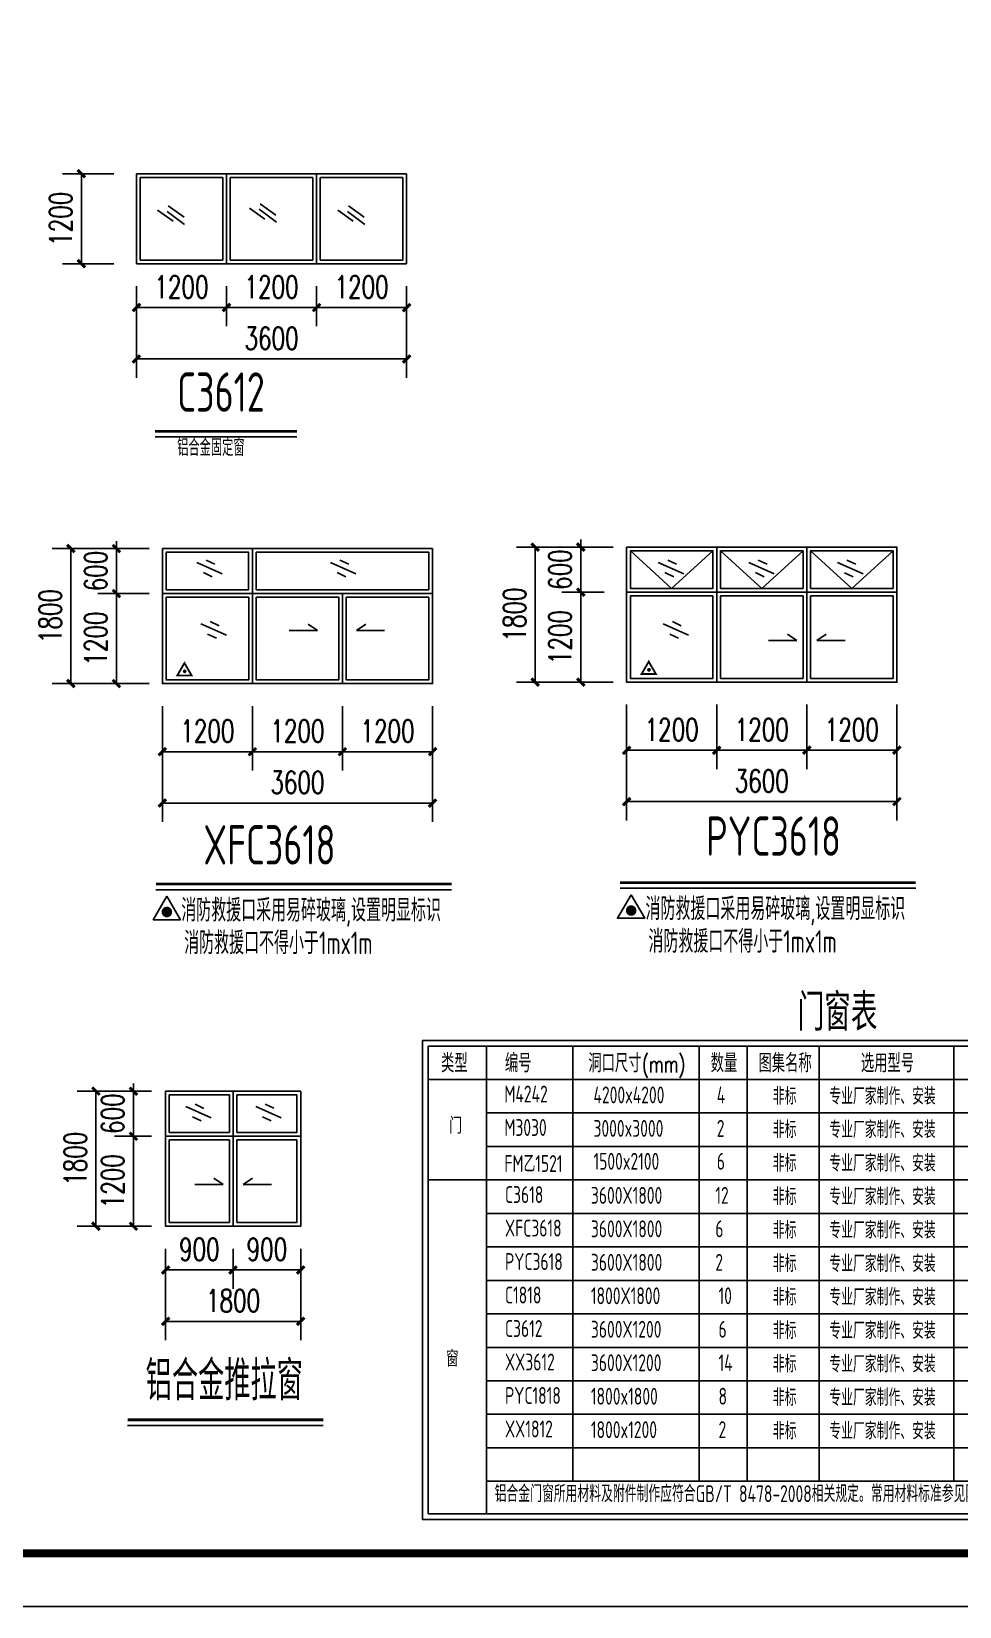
# Model space of a CAD drawing. Extents: x 180850 to 1400258, y 48356 to 327067.
# Drawn here: x 743528 to 768253, y 232984 to 274972 of the extents above; entities that cross this region are included whole.
import ezdxf
from ezdxf.enums import TextEntityAlignment as Align

# ---------------------------------------------------------------- set-up
doc = ezdxf.new("R2010")
doc.units = 0
doc.header["$LTSCALE"] = 1000
for name, color, linetype in [('8', 3, 'Continuous'), ('AXIS', 3, 'Continuous'), ('Gzd', 1, 'Continuous'), ('PUB_TAB', 7, 'Continuous'), ('PUB_TEXT', 7, 'Continuous'), ('PUB_TITLE', 4, 'Continuous'), ('REIN', 1, 'Continuous'), ('TEXT', 7, 'Continuous'), ('THICK', 6, 'Continuous'), ('THIN', 7, 'Continuous')]:
    doc.layers.add(name, color=color, linetype=linetype)
doc.styles.add('_TCH_DIM_T3', font='SIMPLEX', dxfattribs={"width": 0.705882, "bigfont": 'GBCBIG'})
doc.styles.add('_TCH_WDTABLE', font='SIMPLEX', dxfattribs={"bigfont": 'GBCBIG'})
doc.styles.add('TSSD_Dimension', font='Tssdeng.shx', dxfattribs={"width": 0.8, "bigfont": 'hztxt.shx'})
doc.styles.add('TSSD_Norm', font='tssdeng.shx', dxfattribs={"bigfont": 'hztxt.shx'})
doc.styles.add('标准字体', font='tssdeng.shx', dxfattribs={"width": 0.7, "bigfont": 'tssdchn.shx'})
doc.dimstyles.new('TCH-200-2', dxfattribs={"dimtxt": 595, "dimasz": 200, "dimexe": 500, "dimexo": 600, "dimgap": 252.5, "dimtad": 1, "dimdec": 0, "dimlfac": 0.5, "dimzin": 0, "dimdsep": 46, "dimtxsty": '_TCH_DIM_T3', "dimblk": 'ARCHTICK', "dimcen": 0.09, "dimclrd": 124, "dimclre": 124, "dimclrt": 7, "dimazin": 2, "dimtfac": 1, "dimtdec": 0, "dimtix": 1, "dimtmove": 2, "dimatfit": 3, "dimfxl": 1, "dimtolj": 1, "dimtzin": 0, "dimarcsym": 0})

# ---------------------------------------------------------------- blocks, each defined once
blk = doc.blocks.new('_ArchTick')
at = {"color": 0, "linetype": 'ByBlock', "const_width": 0.4}
blk.add_lwpolyline([(-0.5, -0.5), (0.5, 0.5)], dxfattribs=at)
blk = doc.blocks.new('*D1560')
at = {"layer": 'AXIS', "color": 124, "linetype": 'ByBlock', "lineweight": -2, "transparency": 16777216}
for p, q in [((746324, 268180), (746324, 267113)), ((748724, 268180), (748724, 267113)), ((746324, 267613), (748724, 267613))]:
    blk.add_line(p, q, dxfattribs=at)
at = {"layer": 'Defpoints', "color": 0, "linetype": 'ByBlock', "transparency": 16777216}
for p in [(746324, 268780), (748724, 268780), (748724, 267613)]:
    blk.add_point(p, dxfattribs=at)
at = {"layer": 'AXIS', "color": 124, "linetype": 'ByBlock', "lineweight": -2, "transparency": 16777216, "xscale": 200, "yscale": 200, "zscale": 200, "rotation": 180}
blk.add_blockref('_ArchTick', (746324, 267613), dxfattribs=at)
at = {"layer": 'AXIS', "color": 124, "linetype": 'ByBlock', "lineweight": -2, "transparency": 16777216, "xscale": 200, "yscale": 200, "zscale": 200}
blk.add_blockref('_ArchTick', (748724, 267613), dxfattribs=at)
at = {"layer": 'AXIS', "color": 7, "linetype": 'ByBlock', "transparency": 16777216, "insert": (747524, 268163), "char_height": 595, "attachment_point": 5, "style": '_TCH_DIM_T3'}
blk.add_mtext('\\A1;1200', dxfattribs=at)
blk = doc.blocks.new('*D1561')
at = {"layer": 'AXIS', "color": 124, "linetype": 'ByBlock', "lineweight": -2, "transparency": 16777216}
for p, q in [((748724, 268180), (748724, 267113)), ((751124, 268180), (751124, 267113)), ((748724, 267613), (751124, 267613))]:
    blk.add_line(p, q, dxfattribs=at)
at = {"layer": 'Defpoints', "color": 0, "linetype": 'ByBlock', "transparency": 16777216}
for p in [(748724, 268780), (751124, 268780), (751124, 267613)]:
    blk.add_point(p, dxfattribs=at)
at = {"layer": 'AXIS', "color": 124, "linetype": 'ByBlock', "lineweight": -2, "transparency": 16777216, "xscale": 200, "yscale": 200, "zscale": 200, "rotation": 180}
blk.add_blockref('_ArchTick', (748724, 267613), dxfattribs=at)
at = {"layer": 'AXIS', "color": 124, "linetype": 'ByBlock', "lineweight": -2, "transparency": 16777216, "xscale": 200, "yscale": 200, "zscale": 200}
blk.add_blockref('_ArchTick', (751124, 267613), dxfattribs=at)
at = {"layer": 'AXIS', "color": 7, "linetype": 'ByBlock', "transparency": 16777216, "insert": (749924, 268163), "char_height": 595, "attachment_point": 5, "style": '_TCH_DIM_T3'}
blk.add_mtext('\\A1;1200', dxfattribs=at)
blk = doc.blocks.new('*D1562')
at = {"layer": 'AXIS', "color": 124, "linetype": 'ByBlock', "lineweight": -2, "transparency": 16777216}
for p, q in [((746324, 268180), (746324, 265743)), ((753524, 268180), (753524, 265743)), ((746324, 266243), (753524, 266243))]:
    blk.add_line(p, q, dxfattribs=at)
at = {"layer": 'Defpoints', "color": 0, "linetype": 'ByBlock', "transparency": 16777216}
for p in [(746324, 268780), (753524, 268780), (753524, 266243)]:
    blk.add_point(p, dxfattribs=at)
at = {"layer": 'AXIS', "color": 124, "linetype": 'ByBlock', "lineweight": -2, "transparency": 16777216, "xscale": 200, "yscale": 200, "zscale": 200, "rotation": 180}
blk.add_blockref('_ArchTick', (746324, 266243), dxfattribs=at)
at = {"layer": 'AXIS', "color": 124, "linetype": 'ByBlock', "lineweight": -2, "transparency": 16777216, "xscale": 200, "yscale": 200, "zscale": 200}
blk.add_blockref('_ArchTick', (753524, 266243), dxfattribs=at)
at = {"layer": 'AXIS', "color": 7, "linetype": 'ByBlock', "transparency": 16777216, "insert": (749924, 266793), "char_height": 595, "attachment_point": 5, "style": '_TCH_DIM_T3'}
blk.add_mtext('\\A1;3600', dxfattribs=at)
blk = doc.blocks.new('*D1563')
at = {"layer": 'AXIS', "color": 124, "linetype": 'ByBlock', "lineweight": -2, "transparency": 16777216}
for p, q in [((745724, 271180), (744356, 271180)), ((744856, 271180), (744856, 268780)), ((745724, 268780), (744356, 268780))]:
    blk.add_line(p, q, dxfattribs=at)
at = {"layer": 'Defpoints', "color": 0, "linetype": 'ByBlock', "transparency": 16777216}
for p in [(746324, 271180), (744856, 268780), (746324, 268780)]:
    blk.add_point(p, dxfattribs=at)
at = {"layer": 'AXIS', "color": 124, "linetype": 'ByBlock', "lineweight": -2, "transparency": 16777216, "xscale": 200, "yscale": 200, "zscale": 200}
for p, rotation in [((744856, 271180), 90), ((744856, 268780), 270)]:
    blk.add_blockref('_ArchTick', p, dxfattribs=dict(at, rotation=rotation))
at = {"layer": 'AXIS', "color": 7, "linetype": 'ByBlock', "transparency": 16777216, "insert": (744306, 269980), "char_height": 595, "attachment_point": 5, "rotation": 90, "style": '_TCH_DIM_T3'}
blk.add_mtext('\\A1;1200', dxfattribs=at)
blk = doc.blocks.new('*D1564')
at = {"layer": 'AXIS', "color": 124, "linetype": 'ByBlock', "lineweight": -2, "transparency": 16777216}
for p, q in [((751124, 268180), (751124, 267113)), ((753524, 268180), (753524, 267113)), ((751124, 267613), (753524, 267613))]:
    blk.add_line(p, q, dxfattribs=at)
at = {"layer": 'Defpoints', "color": 0, "linetype": 'ByBlock', "transparency": 16777216}
for p in [(751124, 268780), (753524, 268780), (753524, 267613)]:
    blk.add_point(p, dxfattribs=at)
at = {"layer": 'AXIS', "color": 124, "linetype": 'ByBlock', "lineweight": -2, "transparency": 16777216, "xscale": 200, "yscale": 200, "zscale": 200, "rotation": 180}
blk.add_blockref('_ArchTick', (751124, 267613), dxfattribs=at)
at = {"layer": 'AXIS', "color": 124, "linetype": 'ByBlock', "lineweight": -2, "transparency": 16777216, "xscale": 200, "yscale": 200, "zscale": 200}
blk.add_blockref('_ArchTick', (753524, 267613), dxfattribs=at)
at = {"layer": 'AXIS', "color": 7, "linetype": 'ByBlock', "transparency": 16777216, "insert": (752324, 268163), "char_height": 595, "attachment_point": 5, "style": '_TCH_DIM_T3'}
blk.add_mtext('\\A1;1200', dxfattribs=at)
blk = doc.blocks.new('*D1570')
at = {"layer": 'AXIS', "color": 124, "linetype": 'ByBlock', "lineweight": -2, "transparency": 16777216}
for p, q in [((747100, 242522), (747100, 241455)), ((748900, 242522), (748900, 241455)), ((747100, 241955), (748900, 241955))]:
    blk.add_line(p, q, dxfattribs=at)
at = {"layer": 'Defpoints', "color": 0, "linetype": 'ByBlock', "transparency": 16777216}
for p in [(747100, 243122), (748900, 243122), (748900, 241955)]:
    blk.add_point(p, dxfattribs=at)
at = {"layer": 'AXIS', "color": 124, "linetype": 'ByBlock', "lineweight": -2, "transparency": 16777216, "xscale": 200, "yscale": 200, "zscale": 200, "rotation": 180}
blk.add_blockref('_ArchTick', (747100, 241955), dxfattribs=at)
at = {"layer": 'AXIS', "color": 124, "linetype": 'ByBlock', "lineweight": -2, "transparency": 16777216, "xscale": 200, "yscale": 200, "zscale": 200}
blk.add_blockref('_ArchTick', (748900, 241955), dxfattribs=at)
at = {"layer": 'AXIS', "color": 7, "linetype": 'ByBlock', "transparency": 16777216, "insert": (748000, 242505), "char_height": 595, "attachment_point": 5, "style": '_TCH_DIM_T3'}
blk.add_mtext('\\A1;900', dxfattribs=at)
blk = doc.blocks.new('*D1571')
at = {"layer": 'AXIS', "color": 124, "linetype": 'ByBlock', "lineweight": -2, "transparency": 16777216}
for p, q in [((747100, 242522), (747100, 240085)), ((750700, 242522), (750700, 240085)), ((747100, 240585), (750700, 240585))]:
    blk.add_line(p, q, dxfattribs=at)
at = {"layer": 'Defpoints', "color": 0, "linetype": 'ByBlock', "transparency": 16777216}
for p in [(747100, 243122), (750700, 243122), (750700, 240585)]:
    blk.add_point(p, dxfattribs=at)
at = {"layer": 'AXIS', "color": 124, "linetype": 'ByBlock', "lineweight": -2, "transparency": 16777216, "xscale": 200, "yscale": 200, "zscale": 200, "rotation": 180}
blk.add_blockref('_ArchTick', (747100, 240585), dxfattribs=at)
at = {"layer": 'AXIS', "color": 124, "linetype": 'ByBlock', "lineweight": -2, "transparency": 16777216, "xscale": 200, "yscale": 200, "zscale": 200}
blk.add_blockref('_ArchTick', (750700, 240585), dxfattribs=at)
at = {"layer": 'AXIS', "color": 7, "linetype": 'ByBlock', "transparency": 16777216, "insert": (748900, 241135), "char_height": 595, "attachment_point": 5, "style": '_TCH_DIM_T3'}
blk.add_mtext('\\A1;1800', dxfattribs=at)
blk = doc.blocks.new('*D1572')
at = {"layer": 'AXIS', "color": 124, "linetype": 'ByBlock', "lineweight": -2, "transparency": 16777216}
for p, q in [((746727, 245523), (745742, 245523)), ((746242, 245523), (746242, 243122)), ((746727, 243122), (745742, 243122))]:
    blk.add_line(p, q, dxfattribs=at)
at = {"layer": 'Defpoints', "color": 0, "linetype": 'ByBlock', "transparency": 16777216}
for p in [(747327, 245523), (746242, 243122), (747327, 243122)]:
    blk.add_point(p, dxfattribs=at)
at = {"layer": 'AXIS', "color": 124, "linetype": 'ByBlock', "lineweight": -2, "transparency": 16777216, "xscale": 200, "yscale": 200, "zscale": 200}
for p, rotation in [((746242, 245523), 90), ((746242, 243122), 270)]:
    blk.add_blockref('_ArchTick', p, dxfattribs=dict(at, rotation=rotation))
at = {"layer": 'AXIS', "color": 7, "linetype": 'ByBlock', "transparency": 16777216, "insert": (745692, 244322), "char_height": 595, "attachment_point": 5, "rotation": 90, "style": '_TCH_DIM_T3'}
blk.add_mtext('\\A1;1200', dxfattribs=at)
blk = doc.blocks.new('*D1573')
at = {"layer": 'AXIS', "color": 124, "linetype": 'ByBlock', "lineweight": -2, "transparency": 16777216}
for p, q in [((748900, 242522), (748900, 241455)), ((750700, 242522), (750700, 241455)), ((748900, 241955), (750700, 241955))]:
    blk.add_line(p, q, dxfattribs=at)
at = {"layer": 'Defpoints', "color": 0, "linetype": 'ByBlock', "transparency": 16777216}
for p in [(748900, 243122), (750700, 243122), (750700, 241955)]:
    blk.add_point(p, dxfattribs=at)
at = {"layer": 'AXIS', "color": 124, "linetype": 'ByBlock', "lineweight": -2, "transparency": 16777216, "xscale": 200, "yscale": 200, "zscale": 200, "rotation": 180}
blk.add_blockref('_ArchTick', (748900, 241955), dxfattribs=at)
at = {"layer": 'AXIS', "color": 124, "linetype": 'ByBlock', "lineweight": -2, "transparency": 16777216, "xscale": 200, "yscale": 200, "zscale": 200}
blk.add_blockref('_ArchTick', (750700, 241955), dxfattribs=at)
at = {"layer": 'AXIS', "color": 7, "linetype": 'ByBlock', "transparency": 16777216, "insert": (749800, 242505), "char_height": 595, "attachment_point": 5, "style": '_TCH_DIM_T3'}
blk.add_mtext('\\A1;900', dxfattribs=at)
blk = doc.blocks.new('*D1574')
at = {"layer": 'AXIS', "color": 124, "linetype": 'ByBlock', "lineweight": -2, "transparency": 16777216}
for p, q in [((746242, 246723), (746242, 246923)), ((746727, 246723), (745742, 246723)), ((746242, 245523), (746242, 246723)), ((746727, 245523), (745742, 245523)), ((746242, 245523), (746242, 245323))]:
    blk.add_line(p, q, dxfattribs=at)
at = {"layer": 'Defpoints', "color": 0, "linetype": 'ByBlock', "transparency": 16777216}
for p in [(746242, 246723), (747327, 246723), (747327, 245523)]:
    blk.add_point(p, dxfattribs=at)
at = {"layer": 'AXIS', "color": 124, "linetype": 'ByBlock', "lineweight": -2, "transparency": 16777216, "xscale": 200, "yscale": 200, "zscale": 200}
for p, rotation in [((746242, 246723), 270), ((746242, 245523), 90)]:
    blk.add_blockref('_ArchTick', p, dxfattribs=dict(at, rotation=rotation))
at = {"layer": 'AXIS', "color": 7, "linetype": 'ByBlock', "transparency": 16777216, "insert": (745692, 246123), "char_height": 595, "attachment_point": 5, "rotation": 90, "style": '_TCH_DIM_T3'}
blk.add_mtext('\\A1;600', dxfattribs=at)
blk = doc.blocks.new('*D1575')
at = {"layer": 'AXIS', "color": 124, "linetype": 'ByBlock', "lineweight": -2, "transparency": 16777216}
for p, q in [((746727, 246723), (744745, 246723)), ((745245, 246723), (745245, 243122)), ((746727, 243122), (744745, 243122))]:
    blk.add_line(p, q, dxfattribs=at)
at = {"layer": 'Defpoints', "color": 0, "linetype": 'ByBlock', "transparency": 16777216}
for p in [(747327, 246723), (745245, 243122), (747327, 243122)]:
    blk.add_point(p, dxfattribs=at)
at = {"layer": 'AXIS', "color": 124, "linetype": 'ByBlock', "lineweight": -2, "transparency": 16777216, "xscale": 200, "yscale": 200, "zscale": 200}
for p, rotation in [((745245, 246723), 90), ((745245, 243122), 270)]:
    blk.add_blockref('_ArchTick', p, dxfattribs=dict(at, rotation=rotation))
at = {"layer": 'AXIS', "color": 7, "linetype": 'ByBlock', "transparency": 16777216, "insert": (744695, 244922), "char_height": 595, "attachment_point": 5, "rotation": 90, "style": '_TCH_DIM_T3'}
blk.add_mtext('\\A1;1800', dxfattribs=at)
blk = doc.blocks.new('*D1546')
at = {"layer": 'AXIS', "color": 124, "linetype": 'ByBlock', "lineweight": -2, "transparency": 16777216}
for p, q in [((746659, 259988), (745291, 259988)), ((745791, 259988), (745791, 257588)), ((746659, 257588), (745291, 257588))]:
    blk.add_line(p, q, dxfattribs=at)
at = {"layer": 'Defpoints', "color": 0, "linetype": 'ByBlock', "transparency": 16777216}
for p in [(747259, 259988), (745791, 257588), (747259, 257588)]:
    blk.add_point(p, dxfattribs=at)
at = {"layer": 'AXIS', "color": 124, "linetype": 'ByBlock', "lineweight": -2, "transparency": 16777216, "xscale": 200, "yscale": 200, "zscale": 200}
for p, rotation in [((745791, 259988), 90), ((745791, 257588), 270)]:
    blk.add_blockref('_ArchTick', p, dxfattribs=dict(at, rotation=rotation))
at = {"layer": 'AXIS', "color": 7, "linetype": 'ByBlock', "transparency": 16777216, "insert": (745241, 258788), "char_height": 595, "attachment_point": 5, "rotation": 90, "style": '_TCH_DIM_T3'}
blk.add_mtext('\\A1;1200', dxfattribs=at)
blk = doc.blocks.new('*D1547')
at = {"layer": 'AXIS', "color": 124, "linetype": 'ByBlock', "lineweight": -2, "transparency": 16777216}
for p, q in [((746659, 261188), (745291, 261188)), ((745791, 261188), (745791, 261388)), ((745791, 259988), (745791, 261188)), ((746659, 259988), (745291, 259988)), ((745791, 259988), (745791, 259788))]:
    blk.add_line(p, q, dxfattribs=at)
at = {"layer": 'Defpoints', "color": 0, "linetype": 'ByBlock', "transparency": 16777216}
for p in [(745791, 261188), (747259, 261188), (747259, 259988)]:
    blk.add_point(p, dxfattribs=at)
at = {"layer": 'AXIS', "color": 124, "linetype": 'ByBlock', "lineweight": -2, "transparency": 16777216, "xscale": 200, "yscale": 200, "zscale": 200}
for p, rotation in [((745791, 261188), 270), ((745791, 259988), 90)]:
    blk.add_blockref('_ArchTick', p, dxfattribs=dict(at, rotation=rotation))
at = {"layer": 'AXIS', "color": 7, "linetype": 'ByBlock', "transparency": 16777216, "insert": (745241, 260588), "char_height": 595, "attachment_point": 5, "rotation": 90, "style": '_TCH_DIM_T3'}
blk.add_mtext('\\A1;600', dxfattribs=at)
blk = doc.blocks.new('*D1548')
at = {"layer": 'AXIS', "color": 124, "linetype": 'ByBlock', "lineweight": -2, "transparency": 16777216}
for p, q in [((746506, 261188), (744077, 261188)), ((744577, 261188), (744577, 257588)), ((746506, 257588), (744077, 257588))]:
    blk.add_line(p, q, dxfattribs=at)
at = {"layer": 'Defpoints', "color": 0, "linetype": 'ByBlock', "transparency": 16777216}
for p in [(747106, 261188), (744577, 257588), (747106, 257588)]:
    blk.add_point(p, dxfattribs=at)
at = {"layer": 'AXIS', "color": 124, "linetype": 'ByBlock', "lineweight": -2, "transparency": 16777216, "xscale": 200, "yscale": 200, "zscale": 200}
for p, rotation in [((744577, 261188), 90), ((744577, 257588), 270)]:
    blk.add_blockref('_ArchTick', p, dxfattribs=dict(at, rotation=rotation))
at = {"layer": 'AXIS', "color": 7, "linetype": 'ByBlock', "transparency": 16777216, "insert": (744027, 259388), "char_height": 595, "attachment_point": 5, "rotation": 90, "style": '_TCH_DIM_T3'}
blk.add_mtext('\\A1;1800', dxfattribs=at)
blk = doc.blocks.new('*D1549')
at = {"layer": 'AXIS', "color": 124, "linetype": 'ByBlock', "lineweight": -2, "transparency": 16777216}
for p, q in [((747014, 256988), (747014, 255272)), ((749414, 256988), (749414, 255272)), ((747014, 255772), (749414, 255772))]:
    blk.add_line(p, q, dxfattribs=at)
at = {"layer": 'Defpoints', "color": 0, "linetype": 'ByBlock', "transparency": 16777216}
for p in [(747014, 257588), (749414, 257588), (749414, 255772)]:
    blk.add_point(p, dxfattribs=at)
at = {"layer": 'AXIS', "color": 124, "linetype": 'ByBlock', "lineweight": -2, "transparency": 16777216, "xscale": 200, "yscale": 200, "zscale": 200, "rotation": 180}
blk.add_blockref('_ArchTick', (747014, 255772), dxfattribs=at)
at = {"layer": 'AXIS', "color": 124, "linetype": 'ByBlock', "lineweight": -2, "transparency": 16777216, "xscale": 200, "yscale": 200, "zscale": 200}
blk.add_blockref('_ArchTick', (749414, 255772), dxfattribs=at)
at = {"layer": 'AXIS', "color": 7, "linetype": 'ByBlock', "transparency": 16777216, "insert": (748214, 256322), "char_height": 595, "attachment_point": 5, "style": '_TCH_DIM_T3'}
blk.add_mtext('\\A1;1200', dxfattribs=at)
blk = doc.blocks.new('*D1550')
at = {"layer": 'AXIS', "color": 124, "linetype": 'ByBlock', "lineweight": -2, "transparency": 16777216}
for p, q in [((747014, 256988), (747014, 253902)), ((754215, 256988), (754215, 253902)), ((747014, 254402), (754215, 254402))]:
    blk.add_line(p, q, dxfattribs=at)
at = {"layer": 'Defpoints', "color": 0, "linetype": 'ByBlock', "transparency": 16777216}
for p in [(747014, 257588), (754215, 257588), (754215, 254402)]:
    blk.add_point(p, dxfattribs=at)
at = {"layer": 'AXIS', "color": 124, "linetype": 'ByBlock', "lineweight": -2, "transparency": 16777216, "xscale": 200, "yscale": 200, "zscale": 200, "rotation": 180}
blk.add_blockref('_ArchTick', (747014, 254402), dxfattribs=at)
at = {"layer": 'AXIS', "color": 124, "linetype": 'ByBlock', "lineweight": -2, "transparency": 16777216, "xscale": 200, "yscale": 200, "zscale": 200}
blk.add_blockref('_ArchTick', (754215, 254402), dxfattribs=at)
at = {"layer": 'AXIS', "color": 7, "linetype": 'ByBlock', "transparency": 16777216, "insert": (750614, 254952), "char_height": 595, "attachment_point": 5, "style": '_TCH_DIM_T3'}
blk.add_mtext('\\A1;3600', dxfattribs=at)
blk = doc.blocks.new('*D1551')
at = {"layer": 'AXIS', "color": 124, "linetype": 'ByBlock', "lineweight": -2, "transparency": 16777216}
for p, q in [((749414, 256988), (749414, 255272)), ((751814, 256988), (751814, 255272)), ((749414, 255772), (751814, 255772))]:
    blk.add_line(p, q, dxfattribs=at)
at = {"layer": 'Defpoints', "color": 0, "linetype": 'ByBlock', "transparency": 16777216}
for p in [(749414, 257588), (751814, 257588), (751814, 255772)]:
    blk.add_point(p, dxfattribs=at)
at = {"layer": 'AXIS', "color": 124, "linetype": 'ByBlock', "lineweight": -2, "transparency": 16777216, "xscale": 200, "yscale": 200, "zscale": 200, "rotation": 180}
blk.add_blockref('_ArchTick', (749414, 255772), dxfattribs=at)
at = {"layer": 'AXIS', "color": 124, "linetype": 'ByBlock', "lineweight": -2, "transparency": 16777216, "xscale": 200, "yscale": 200, "zscale": 200}
blk.add_blockref('_ArchTick', (751814, 255772), dxfattribs=at)
at = {"layer": 'AXIS', "color": 7, "linetype": 'ByBlock', "transparency": 16777216, "insert": (750614, 256322), "char_height": 595, "attachment_point": 5, "style": '_TCH_DIM_T3'}
blk.add_mtext('\\A1;1200', dxfattribs=at)
blk = doc.blocks.new('*D1552')
at = {"layer": 'AXIS', "color": 124, "linetype": 'ByBlock', "lineweight": -2, "transparency": 16777216}
for p, q in [((751814, 256988), (751814, 255272)), ((754215, 256988), (754215, 255272)), ((751814, 255772), (754215, 255772))]:
    blk.add_line(p, q, dxfattribs=at)
at = {"layer": 'Defpoints', "color": 0, "linetype": 'ByBlock', "transparency": 16777216}
for p in [(751814, 257588), (754215, 257588), (754215, 255772)]:
    blk.add_point(p, dxfattribs=at)
at = {"layer": 'AXIS', "color": 124, "linetype": 'ByBlock', "lineweight": -2, "transparency": 16777216, "xscale": 200, "yscale": 200, "zscale": 200, "rotation": 180}
blk.add_blockref('_ArchTick', (751814, 255772), dxfattribs=at)
at = {"layer": 'AXIS', "color": 124, "linetype": 'ByBlock', "lineweight": -2, "transparency": 16777216, "xscale": 200, "yscale": 200, "zscale": 200}
blk.add_blockref('_ArchTick', (754215, 255772), dxfattribs=at)
at = {"layer": 'AXIS', "color": 7, "linetype": 'ByBlock', "transparency": 16777216, "insert": (753014, 256322), "char_height": 595, "attachment_point": 5, "style": '_TCH_DIM_T3'}
blk.add_mtext('\\A1;1200', dxfattribs=at)
blk = doc.blocks.new('*D1553')
at = {"layer": 'AXIS', "color": 124, "linetype": 'ByBlock', "lineweight": -2, "transparency": 16777216}
for p, q in [((758785, 260027), (757662, 260027)), ((758162, 260027), (758162, 257627)), ((759030, 257627), (757662, 257627))]:
    blk.add_line(p, q, dxfattribs=at)
at = {"layer": 'Defpoints', "color": 0, "linetype": 'ByBlock', "transparency": 16777216}
for p in [(759385, 260027), (758162, 257627), (759630, 257627)]:
    blk.add_point(p, dxfattribs=at)
at = {"layer": 'AXIS', "color": 124, "linetype": 'ByBlock', "lineweight": -2, "transparency": 16777216, "xscale": 200, "yscale": 200, "zscale": 200}
for p, rotation in [((758162, 260027), 90), ((758162, 257627), 270)]:
    blk.add_blockref('_ArchTick', p, dxfattribs=dict(at, rotation=rotation))
at = {"layer": 'AXIS', "color": 7, "linetype": 'ByBlock', "transparency": 16777216, "insert": (757612, 258827), "char_height": 595, "attachment_point": 5, "rotation": 90, "style": '_TCH_DIM_T3'}
blk.add_mtext('\\A1;1200', dxfattribs=at)
blk = doc.blocks.new('*D1554')
at = {"layer": 'AXIS', "color": 124, "linetype": 'ByBlock', "lineweight": -2, "transparency": 16777216}
for p, q in [((759030, 261227), (757662, 261227)), ((758162, 261227), (758162, 261427)), ((758162, 260027), (758162, 261227)), ((758785, 260027), (757662, 260027)), ((758162, 260027), (758162, 259827))]:
    blk.add_line(p, q, dxfattribs=at)
at = {"layer": 'Defpoints', "color": 0, "linetype": 'ByBlock', "transparency": 16777216}
for p in [(758162, 261227), (759630, 261227), (759385, 260027)]:
    blk.add_point(p, dxfattribs=at)
at = {"layer": 'AXIS', "color": 124, "linetype": 'ByBlock', "lineweight": -2, "transparency": 16777216, "xscale": 200, "yscale": 200, "zscale": 200}
for p, rotation in [((758162, 261227), 270), ((758162, 260027), 90)]:
    blk.add_blockref('_ArchTick', p, dxfattribs=dict(at, rotation=rotation))
at = {"layer": 'AXIS', "color": 7, "linetype": 'ByBlock', "transparency": 16777216, "insert": (757612, 260627), "char_height": 595, "attachment_point": 5, "rotation": 90, "style": '_TCH_DIM_T3'}
blk.add_mtext('\\A1;600', dxfattribs=at)
blk = doc.blocks.new('*D1555')
at = {"layer": 'AXIS', "color": 124, "linetype": 'ByBlock', "lineweight": -2, "transparency": 16777216}
for p, q in [((758877, 261227), (756448, 261227)), ((756948, 261227), (756948, 257627)), ((758877, 257627), (756448, 257627))]:
    blk.add_line(p, q, dxfattribs=at)
at = {"layer": 'Defpoints', "color": 0, "linetype": 'ByBlock', "transparency": 16777216}
for p in [(759477, 261227), (756948, 257627), (759477, 257627)]:
    blk.add_point(p, dxfattribs=at)
at = {"layer": 'AXIS', "color": 124, "linetype": 'ByBlock', "lineweight": -2, "transparency": 16777216, "xscale": 200, "yscale": 200, "zscale": 200}
for p, rotation in [((756948, 261227), 90), ((756948, 257627), 270)]:
    blk.add_blockref('_ArchTick', p, dxfattribs=dict(at, rotation=rotation))
at = {"layer": 'AXIS', "color": 7, "linetype": 'ByBlock', "transparency": 16777216, "insert": (756398, 259427), "char_height": 595, "attachment_point": 5, "rotation": 90, "style": '_TCH_DIM_T3'}
blk.add_mtext('\\A1;1800', dxfattribs=at)
blk = doc.blocks.new('*D1556')
at = {"layer": 'AXIS', "color": 124, "linetype": 'ByBlock', "lineweight": -2, "transparency": 16777216}
for p, q in [((759385, 257027), (759385, 255311)), ((761785, 257027), (761785, 255311)), ((759385, 255811), (761785, 255811))]:
    blk.add_line(p, q, dxfattribs=at)
at = {"layer": 'Defpoints', "color": 0, "linetype": 'ByBlock', "transparency": 16777216}
for p in [(759385, 257627), (761785, 257627), (761785, 255811)]:
    blk.add_point(p, dxfattribs=at)
at = {"layer": 'AXIS', "color": 124, "linetype": 'ByBlock', "lineweight": -2, "transparency": 16777216, "xscale": 200, "yscale": 200, "zscale": 200, "rotation": 180}
blk.add_blockref('_ArchTick', (759385, 255811), dxfattribs=at)
at = {"layer": 'AXIS', "color": 124, "linetype": 'ByBlock', "lineweight": -2, "transparency": 16777216, "xscale": 200, "yscale": 200, "zscale": 200}
blk.add_blockref('_ArchTick', (761785, 255811), dxfattribs=at)
at = {"layer": 'AXIS', "color": 7, "linetype": 'ByBlock', "transparency": 16777216, "insert": (760585, 256361), "char_height": 595, "attachment_point": 5, "style": '_TCH_DIM_T3'}
blk.add_mtext('\\A1;1200', dxfattribs=at)
blk = doc.blocks.new('*D1557')
at = {"layer": 'AXIS', "color": 124, "linetype": 'ByBlock', "lineweight": -2, "transparency": 16777216}
for p, q in [((759385, 257027), (759385, 253941)), ((766585, 257027), (766585, 253941)), ((759385, 254441), (766585, 254441))]:
    blk.add_line(p, q, dxfattribs=at)
at = {"layer": 'Defpoints', "color": 0, "linetype": 'ByBlock', "transparency": 16777216}
for p in [(759385, 257627), (766585, 257627), (766585, 254441)]:
    blk.add_point(p, dxfattribs=at)
at = {"layer": 'AXIS', "color": 124, "linetype": 'ByBlock', "lineweight": -2, "transparency": 16777216, "xscale": 200, "yscale": 200, "zscale": 200, "rotation": 180}
blk.add_blockref('_ArchTick', (759385, 254441), dxfattribs=at)
at = {"layer": 'AXIS', "color": 124, "linetype": 'ByBlock', "lineweight": -2, "transparency": 16777216, "xscale": 200, "yscale": 200, "zscale": 200}
blk.add_blockref('_ArchTick', (766585, 254441), dxfattribs=at)
at = {"layer": 'AXIS', "color": 7, "linetype": 'ByBlock', "transparency": 16777216, "insert": (762985, 254991), "char_height": 595, "attachment_point": 5, "style": '_TCH_DIM_T3'}
blk.add_mtext('\\A1;3600', dxfattribs=at)
blk = doc.blocks.new('*D1558')
at = {"layer": 'AXIS', "color": 124, "linetype": 'ByBlock', "lineweight": -2, "transparency": 16777216}
for p, q in [((761785, 257027), (761785, 255311)), ((764185, 257027), (764185, 255311)), ((761785, 255811), (764185, 255811))]:
    blk.add_line(p, q, dxfattribs=at)
at = {"layer": 'Defpoints', "color": 0, "linetype": 'ByBlock', "transparency": 16777216}
for p in [(761785, 257627), (764185, 257627), (764185, 255811)]:
    blk.add_point(p, dxfattribs=at)
at = {"layer": 'AXIS', "color": 124, "linetype": 'ByBlock', "lineweight": -2, "transparency": 16777216, "xscale": 200, "yscale": 200, "zscale": 200, "rotation": 180}
blk.add_blockref('_ArchTick', (761785, 255811), dxfattribs=at)
at = {"layer": 'AXIS', "color": 124, "linetype": 'ByBlock', "lineweight": -2, "transparency": 16777216, "xscale": 200, "yscale": 200, "zscale": 200}
blk.add_blockref('_ArchTick', (764185, 255811), dxfattribs=at)
at = {"layer": 'AXIS', "color": 7, "linetype": 'ByBlock', "transparency": 16777216, "insert": (762985, 256361), "char_height": 595, "attachment_point": 5, "style": '_TCH_DIM_T3'}
blk.add_mtext('\\A1;1200', dxfattribs=at)
blk = doc.blocks.new('*D1559')
at = {"layer": 'AXIS', "color": 124, "linetype": 'ByBlock', "lineweight": -2, "transparency": 16777216}
for p, q in [((764185, 257027), (764185, 255311)), ((766585, 257027), (766585, 255311)), ((764185, 255811), (766585, 255811))]:
    blk.add_line(p, q, dxfattribs=at)
at = {"layer": 'Defpoints', "color": 0, "linetype": 'ByBlock', "transparency": 16777216}
for p in [(764185, 257627), (766585, 257627), (766585, 255811)]:
    blk.add_point(p, dxfattribs=at)
at = {"layer": 'AXIS', "color": 124, "linetype": 'ByBlock', "lineweight": -2, "transparency": 16777216, "xscale": 200, "yscale": 200, "zscale": 200, "rotation": 180}
blk.add_blockref('_ArchTick', (764185, 255811), dxfattribs=at)
at = {"layer": 'AXIS', "color": 124, "linetype": 'ByBlock', "lineweight": -2, "transparency": 16777216, "xscale": 200, "yscale": 200, "zscale": 200}
blk.add_blockref('_ArchTick', (766585, 255811), dxfattribs=at)
at = {"layer": 'AXIS', "color": 7, "linetype": 'ByBlock', "transparency": 16777216, "insert": (765385, 256361), "char_height": 595, "attachment_point": 5, "style": '_TCH_DIM_T3'}
blk.add_mtext('\\A1;1200', dxfattribs=at)

msp = doc.modelspace()

# ---------------------------------------------------------------- linework, layer by layer
for p, q in [((746323.57, 268779.54), (746323.57, 271179.54)), ((746323.57, 271179.54), (753523.75, 271179.54)), ((748723.63, 268779.54), (748723.63, 271179.54)), ((751123.69, 268779.54), (751123.69, 271179.54)), ((751123.69, 268779.54), (751123.69, 271179.54)), ((753523.75, 268779.54), (753523.75, 271179.54)), ((751123.69, 268779.54), (746323.57, 268779.54)), ((753523.75, 268779.54), (751123.69, 268779.54)), ((749414.42, 261188.15), (749414.45, 257588.15)), ((747930.01, 260817.77), (748606.63, 260512.55)), ((748179.26, 260881.87), (748414.59, 260767.74)), ((751494.6, 260817.77), (752171.22, 260512.55)), ((751743.85, 260881.87), (751979.18, 260767.74)), ((760229.34, 260817.77), (760905.97, 260512.55)), ((760478.6, 260881.87), (760713.92, 260767.74)), ((762641.14, 260817.77), (763317.76, 260512.55)), ((762890.39, 260881.87), (763125.72, 260767.74)), ((765006.81, 260814.64), (765686.43, 260516.15)), ((765255.42, 260881.2), (765491.86, 260769.42)), ((748106.87, 260546.07), (748342.19, 260431.94)), ((751671.46, 260546.07), (751906.78, 260431.94)), ((760406.2, 260546.07), (760641.53, 260431.94)), ((762817.99, 260546.07), (763053.32, 260431.94)), ((765186.36, 260544.7), (765422.8, 260432.92)), ((747014.45, 259988.15), (754214.51, 259988.15)), ((751814.43, 259988.18), (751814.47, 257588.18)), ((764185.42, 260026.13), (764184.83, 257626.13)), ((748043.54, 259181.46), (748720.16, 258876.25)), ((748292.79, 259245.56), (748528.12, 259131.43)), ((751146.31, 259002.35), (750896.64, 259171.24)), ((752183.09, 259002.36), (752432.76, 259171.25)), ((760356.03, 259181.46), (761032.65, 258876.25)), ((760605.28, 259245.56), (760840.61, 259131.43)), ((748220.4, 258909.76), (748455.72, 258795.63)), ((750392.93, 259002.34), (751146.31, 259002.35)), ((752936.47, 259002.37), (752183.09, 259002.36)), ((760532.89, 258909.76), (760768.21, 258795.63)), ((763163.71, 258736.97), (763917.09, 258736.78)), ((763917.09, 258736.78), (763667.46, 258905.73)), ((764453.24, 258736.65), (764702.95, 258905.48)), ((765206.62, 258736.46), (764453.24, 258736.65)), ((748900.07, 246722.5), (748900.33, 245521.96)), ((747637.05, 246313.56), (748313.67, 246008.34)), ((747886.3, 246377.65), (748121.63, 246263.53)), ((749501.18, 246310.47), (750180.8, 246011.98)), ((749749.79, 246377.03), (749986.23, 246265.25)), ((747813.9, 246041.85), (748049.23, 245927.73)), ((749680.73, 246040.53), (749917.17, 245928.75)), ((748900.33, 245521.96), (748899.73, 243121.96)), ((748632, 244232.61), (748382.37, 244401.56)), ((749168.14, 244232.48), (749417.86, 244401.31)), ((747878.61, 244232.8), (748632, 244232.61)), ((749921.53, 244232.29), (749168.14, 244232.48))]:
    msp.add_line(p, q)
at = {"color": 3}
for p, q in [((761785.12, 261226.71), (761785.37, 260026.17)), ((764185.17, 261226.67), (764185.42, 260026.13)), ((759484.47, 261126.79), (760584.61, 260126)), ((760584.61, 260126), (761684.77, 261126.15)), ((761884.49, 261126.74), (762984.64, 260125.96)), ((762984.64, 260125.96), (764084.82, 261126.1)), ((765386.1, 260126.23), (764285.55, 261126.14)), ((766485.75, 261127.26), (765386.1, 260126.23))]:
    msp.add_line(p, q, dxfattribs=at)
for points in [[(748623.57, 271079.54), (746423.51, 271079.54), (746423.51, 268879.54), (748623.57, 268879.54)], [(751023.69, 271079.54), (748823.63, 271079.54), (748823.63, 268879.54), (751023.69, 268879.54)], [(753423.69, 271079.54), (751223.63, 271079.54), (751223.63, 268879.54), (753423.69, 268879.54)], [(754214.51, 261188.15), (747014.45, 261188.15), (747014.45, 257588.15), (754214.51, 257588.15)], [(747113.67, 261088.15), (749313.79, 261088.12), (749313.79, 260088.12), (747113.67, 260088.15)], [(754115.22, 261088.21), (749515.06, 261088.13), (749515.08, 260088.13), (754115.24, 260088.21)], [(759385.25, 260026.74), (761785.32, 260026.69), (761785.26, 257625.76), (759385.19, 257625.8)], [(761685.53, 259925.82), (759485.29, 259926.64), (759484.74, 257726.64), (761684.98, 257725.82)], [(761785.26, 260026.69), (766585.16, 260026.65), (766585.1, 257625.71), (761785.2, 257625.76)], [(761885.3, 259926.47), (764085.46, 259926.15), (764084.92, 257726.15), (761884.76, 257726.47)], [(766485.37, 259925.78), (764285.34, 259926.1), (764284.8, 257726.1), (766484.82, 257725.78)], [(749314.46, 259888.15), (747114.33, 259888.15), (747114.33, 257688.15), (749314.46, 257688.15)], [(749514.41, 259888.15), (751714.43, 259888.17), (751714.47, 257688.18), (749514.45, 257688.15)], [(754114.58, 259888.2), (751914.43, 259888.18), (751914.47, 257688.18), (754114.62, 257688.2)], [(747100.13, 246722.52), (750700.05, 246722.48), (750700.05, 245522.48), (747100.13, 245522.52)], [(747199.4, 246623.24), (748799.71, 246623.22), (748799.71, 245621.78), (747199.4, 245621.8)], [(750600.78, 246623.76), (749000.47, 246623.26), (749000.91, 245621.81), (750601.22, 245622.31)], [(747100.19, 245522.52), (750700.17, 245522.48), (750700.11, 243121.54), (747100.13, 243121.59)], [(747200.23, 245422.3), (748800.36, 245421.98), (748799.82, 243221.98), (747199.68, 243222.3)], [(750600.38, 245421.61), (749000.24, 245421.93), (748999.7, 243221.93), (750599.83, 243221.61)]]:
    msp.add_lwpolyline(points, close=True)
for points in [[(759385.19, 261226.74), (761785.2, 261226.69), (761785.2, 260026.69), (759385.19, 260026.74)], [(761785.2, 261226.69), (766585.04, 261226.65), (766585.04, 260026.65), (761785.2, 260026.69)], [(759484.46, 261127.46), (761684.76, 261127.44), (761684.76, 260125.99), (759484.46, 260126.01)], [(761884.48, 261127.41), (764084.81, 261127.39), (764084.81, 260125.95), (761884.48, 260125.97)], [(766485.76, 261127.93), (764285.56, 261127.43), (764286, 260125.98), (766486.2, 260126.48)]]:
    msp.add_lwpolyline(points, close=True, dxfattribs=at)
at = {"layer": '8'}
for p, q in [((746888.24, 270205.66), (747298.94, 269913.5)), ((747145.8, 270177.83), (747605.22, 269830.02)), ((747173.64, 270323.92), (747591.3, 270024.8)), ((749337.93, 270261.31), (749748.63, 269969.15)), ((749595.49, 270233.49), (750054.91, 269885.67)), ((749623.33, 270379.57), (750040.99, 270080.45)), ((751688.36, 270205.66), (752099.06, 269913.5)), ((751945.92, 270177.83), (752405.34, 269830.02)), ((751973.76, 270323.92), (752391.42, 270024.8))]:
    msp.add_line(p, q, dxfattribs=at)
at = {"layer": 'Gzd'}
for points in [[(759504.07, 251959.35), (759141.04, 251330.56), (759867.1, 251330.56)], [(747133.54, 251920.85), (746770.51, 251292.06), (747496.57, 251292.06)]]:
    msp.add_lwpolyline(points, close=True, dxfattribs=at)
at = {"layer": 'PUB_TAB', "color": 7, "lineweight": -3}
for points in [[(753948.49, 235301.91), (780516.79, 235301.91), (780516.79, 248075.77), (753948.49, 248075.77)], [(754098.49, 235451.91), (780366.79, 235451.91), (780366.79, 247925.77), (754098.49, 247925.77)]]:
    msp.add_lwpolyline(points, close=True, dxfattribs=at)
for points in [[(755652.52, 247925.77), (755652.52, 235451.91)], [(757947.91, 247925.77), (757947.91, 236323.27)], [(761317.43, 247925.77), (761317.43, 236323.27)], [(762592.43, 247925.77), (762592.43, 236323.27)], [(764519.18, 247925.77), (764519.18, 236323.27)], [(768100.35, 247925.77), (768100.35, 236323.27)], [(754098.49, 247033.27), (780366.79, 247033.27)], [(755652.52, 246140.77), (780366.79, 246140.77)], [(755652.52, 245248.27), (780366.79, 245248.27)], [(754098.49, 244355.77), (780366.79, 244355.77)], [(755652.52, 243463.27), (780366.79, 243463.27)], [(755652.52, 242570.77), (780366.79, 242570.77)], [(755652.52, 241678.27), (780366.79, 241678.27)], [(755652.52, 241678.27), (780366.79, 241678.27)], [(755652.52, 240785.77), (780366.79, 240785.77)], [(755652.52, 239893.27), (780366.79, 239893.27)], [(755652.52, 239000.77), (780366.79, 239000.77)], [(755652.52, 239000.77), (780366.79, 239000.77)], [(755652.52, 238108.27), (780366.79, 238108.27)], [(755652.52, 238108.27), (780366.79, 238108.27)], [(755652.52, 237215.77), (780366.79, 237215.77)], [(755652.52, 237215.77), (780366.79, 237215.77)], [(755652.52, 237215.77), (780366.79, 237215.77)], [(755652.52, 236323.27), (780366.79, 236323.27)]]:
    msp.add_lwpolyline(points, dxfattribs=at)
at = {"layer": 'PUB_TITLE'}
msp.add_lwpolyline([(675092.51, 232984.16), (793892.51, 232984.16), (793892.51, 316984.16), (675092.51, 316984.16)], close=True, dxfattribs=at)
at = {"layer": 'PUB_TITLE', "const_width": 212.12}
msp.add_lwpolyline([(677912.82, 234398.34), (677912.82, 315569.98), (791892.51, 315569.98), (791892.51, 234398.34)], close=True, dxfattribs=at)
at = {"layer": 'REIN', "const_width": 50}
for points in [[(747603.23, 258135.38), (747411.48, 257803.27), (747794.97, 257803.27)], [(759973.64, 258173.86), (759781.9, 257841.75), (760165.39, 257841.75)]]:
    msp.add_lwpolyline(points, close=True, dxfattribs=at)
at = {"layer": 'REIN'}
for points, const_width in [([(747584.5, 257915.05, 1), (747634.5, 257915.05, 1)], 50), ([(759954.92, 257953.53, 1), (760004.92, 257953.53, 1)], 50), ([(747064.96, 251498.86, 1), (747205.58, 251498.86, 1)], 140.62), ([(759435.49, 251537.36, 1), (759576.11, 251537.36, 1)], 140.62)]:
    msp.add_lwpolyline(points, format="xyb", close=True, dxfattribs=dict(at, const_width=const_width))
at = {"layer": 'THICK', "linetype": 'ByBlock', "const_width": 75}
for points in [[(746820.54, 264315.12), (750600.84, 264315.12)], [(746841.94, 252243.77), (754719.16, 252243.77)], [(759212.47, 252282.27), (767089.69, 252282.27)], [(746090.05, 237960.11), (751303.01, 237960.11)]]:
    msp.add_lwpolyline(points, dxfattribs=at)
at = {"layer": 'THIN', "linetype": 'ByBlock'}
for points in [[(746820.54, 264165.12), (750600.84, 264165.12)], [(746841.94, 252093.77), (754719.16, 252093.77)], [(759212.47, 252132.27), (767089.69, 252132.27)], [(746090.05, 237810.11), (751303.01, 237810.11)]]:
    msp.add_lwpolyline(points, dxfattribs=at)

# ---------------------------------------------------------------- texts
at = {"style": 'TSSD_Norm', "width": 0.7}
for s, p in [('M4242', (756127.94, 246421.34)), ('4200x4200', (758501.88, 246397.36)), ('4', (761786.94, 246397.36)), ('非标', (763280.27, 246363.9)), ('专业厂家制作、安装', (764785.45, 246363.9)), ('M3030', (756127.94, 245528.84)), ('3000x3000', (758501.88, 245504.86)), ('2', (761786.94, 245504.86)), ('非标', (763280.27, 245471.4)), ('专业厂家制作、安装', (764785.45, 245471.4)), ('FM乙1521', (756127.94, 244567.31)), ('1500x2100', (758501.88, 244628.22)), ('6', (761786.94, 244628.22)), ('非标', (763280.27, 244578.69)), ('专业厂家制作、安装', (764785.45, 244578.9)), ('C3618', (756143.19, 243739.51)), ('3600X1800', (758433.44, 243719.86)), ('12', (761748.19, 243719.86)), ('非标', (763280.27, 243686.4)), ('专业厂家制作、安装', (764785.45, 243686.4)), ('XFC3618', (756143.19, 242847.01)), ('3600X1800', (758433.44, 242827.36)), ('6', (761748.19, 242827.36)), ('非标', (763280.27, 242793.9)), ('专业厂家制作、安装', (764785.45, 242793.9)), ('PYC3618', (756143.19, 241954.51)), ('3600X1800', (758433.44, 241934.86)), ('2', (761748.19, 241934.86)), ('非标', (763280.27, 241901.4)), ('专业厂家制作、安装', (764785.45, 241901.4)), ('C1818', (756143.19, 241062.01)), ('1800X1800', (758433.44, 241042.36)), ('10', (761833.87, 241042.36)), ('非标', (763280.27, 241008.9)), ('专业厂家制作、安装', (764785.45, 241008.9)), ('C3612', (756143.19, 240169.51)), ('3600X1200', (758433.44, 240149.86)), ('6', (761833.87, 240149.86)), ('非标', (763280.27, 240116.4)), ('专业厂家制作、安装', (764785.45, 240116.4)), ('XX3612', (756143.19, 239277.01)), ('3600X1200', (758433.44, 239257.36)), ('14', (761833.87, 239257.36)), ('非标', (763280.27, 239223.9)), ('专业厂家制作、安装', (764785.45, 239223.9)), ('PYC1818', (756143.19, 238384.51)), ('1800x1800', (758433.44, 238364.86)), ('8', (761833.87, 238364.86)), ('非标', (763280.27, 238331.4)), ('专业厂家制作、安装', (764785.45, 238331.4)), ('XX1812', (756143.19, 237492.01)), ('1800x1200', (758433.44, 237472.36)), ('2', (761833.87, 237472.36)), ('非标', (763280.27, 237438.9)), ('专业厂家制作、安装', (764785.45, 237438.9)), ('铝合金门窗所用材料及附件制作应符合GB/T 8478-2008相关规定。常用材料标准参见附录A。玻璃的品种、厚度和最大许用面积应符合JGJ 113有关规定。', (755869.15, 235766.33))]:
    msp.add_text(s, height=450, dxfattribs=at).set_placement(p)
at = {"layer": 'PUB_TAB', "color": 7, "style": '_TCH_WDTABLE'}
for s, height, p in [('门窗表', 983.83, (763941.46, 248333.77)), ('类型', 491.915, (754439.91, 247224.52)), ('编号', 491.915, (756142.66, 247224.52)), ('洞口尺寸', 491.915, (758363.88, 247224.52)), ('数量', 491.915, (761623.98, 247224.52)), ('图集名称', 491.915, (762900.14, 247224.52)), ('选用型号', 491.915, (765626.14, 247224.52))]:
    msp.add_text(s, height=height, dxfattribs=at).set_placement(p)
at = {"layer": 'PUB_TAB', "color": 7}
for s, height, style, width, p in [('(mm)', 433.5, '_TCH_WDTABLE', 0.705882, (759796.22, 247224.52)), ('门', 430.43, 'TSSD_Dimension', 0.8, (754655.58, 245591.06)), ('窗', 430.43, 'TSSD_Dimension', 0.8, (754567.88, 239375.37))]:
    msp.add_text(s, height=height, dxfattribs=dict(at, style=style, width=width)).set_placement(p)
at = {"layer": 'PUB_TEXT', "style": '标准字体', "width": 0.7}
msp.add_text('铝合金固定窗', height=450, dxfattribs=at).set_placement((747409.91, 263520.16), align=Align.BOTTOM_LEFT)
at = {"layer": 'TEXT', "linetype": 'ByBlock', "style": '标准字体', "width": 0.7}
for s, p in [('C3612', (747409.91, 264520.14)), ('PYC3618', (761501.34, 252682.28)), ('XFC3618', (748106.7, 252448.8)), ('铝合金推拉窗', (746569.47, 238165.13))]:
    msp.add_text(s, height=1050, dxfattribs=at).set_placement(p, align=Align.BOTTOM_LEFT)
at = {"layer": 'TEXT', "style": '标准字体', "width": 0.7}
for s, p in [('消防救援口采用易碎玻璃,设置明显标识', (759887.79, 251283.23, -216.97)), ('消防救援口采用易碎玻璃,设置明显标识', (747517.25, 251244.73, -216.97)), ('消防救援口不得小于1mx1m', (747595.6, 250375.89, -216.97)), ('消防救援口不得小于1mx1m', (759966.13, 250414.4, -216.97))]:
    msp.add_text(s, height=600, dxfattribs=at).set_placement(p)

# ---------------------------------------------------------------- dimensions: what is measured, and where the dimension line sits
at = {"layer": 'AXIS', "linetype": 'ByBlock'}
for base, p1, p2, angle, picture, middle in [((744855.64, 268779.54), (746323.57, 271179.54), (746323.57, 268779.54), 90, '*D1563', (744305.64, 269979.54)), ((744577.28, 257588.15), (747106.23, 261188.15), (747106.23, 257588.15), 90, '*D1548', (744027.28, 259388.15)), ((745791.11, 261188.15), (747259.05, 259988.15), (747259.05, 261188.15), 270, '*D1547', (745241.11, 260588.15)), ((756947.82, 257626.65), (759476.76, 261226.65), (759476.76, 257626.65), 90, '*D1555', (756397.82, 259426.65)), ((758161.64, 261226.65), (759385.25, 260026.74), (759629.58, 261226.65), 270, '*D1554', (757611.64, 260626.69)), ((745791.11, 257588.15), (747259.05, 259988.15), (747259.05, 257588.15), 90, '*D1546', (745241.11, 258788.15)), ((758161.64, 257626.65), (759385.25, 260026.74), (759629.58, 257626.65), 90, '*D1553', (757611.64, 258826.69)), ((746241.58, 246722.52), (747326.71, 245522.52), (747326.7, 246722.52), 270, '*D1574', (745691.58, 246122.52)), ((745244.93, 243121.58), (747326.71, 246722.52), (747326.71, 243121.58), 90, '*D1575', (744694.93, 244922.05)), ((746241.58, 243121.58), (747326.71, 245522.52), (747326.71, 243121.58), 90, '*D1572', (745691.58, 244322.05))]:
    dim = msp.add_linear_dim(base=base, p1=p1, p2=p2, angle=angle, dimstyle='TCH-200-2', dxfattribs=at)
    dim.commit()
    dim.dimension.update_dxf_attribs({"geometry": picture, "text_midpoint": middle})
for base, p1, p2, picture, middle in [((748723.63, 267613.18), (746323.57, 268779.54), (748723.63, 268779.54), '*D1560', (747523.6, 268163.18)), ((753523.75, 266243.07), (746323.57, 268779.54), (753523.75, 268779.54), '*D1562', (749923.66, 266793.07)), ((751123.69, 267613.18), (748723.63, 268779.54), (751123.69, 268779.54), '*D1561', (749923.66, 268163.18)), ((753523.75, 267613.18), (751123.69, 268779.54), (753523.75, 268779.54), '*D1564', (752323.72, 268163.18)), ((749414.46, 255772.35), (747014.45, 257588.15), (749414.46, 257588.15), '*D1549', (748214.45, 256322.35)), ((754214.51, 254402.24), (747014.45, 257588.15), (754214.51, 257588.15), '*D1550', (750614.48, 254952.24)), ((751814.47, 255772.35), (749414.46, 257588.15), (751814.47, 257588.18), '*D1551', (750614.46, 256322.35)), ((754214.51, 255772.35), (751814.47, 257588.18), (754214.51, 257588.15), '*D1552', (753014.49, 256322.35)), ((761785.1, 255810.85), (759384.98, 257626.65), (761785.1, 257626.65), '*D1556', (760585.04, 256360.85)), ((766585.04, 254440.74), (759384.98, 257626.65), (766585.04, 257626.65), '*D1557', (762985.01, 254990.74)), ((764185.14, 255810.85), (761785.1, 257626.65), (764185.14, 257626.68), '*D1558', (762985.12, 256360.85)), ((766585.04, 255810.85), (764185.14, 257626.68), (766585.04, 257626.65), '*D1559', (765385.09, 256360.85)), ((748899.73, 241955.18), (747100.13, 243121.59), (748899.73, 243121.96), '*D1570', (747999.93, 242505.18)), ((750700.11, 240585.08), (747100.13, 243121.59), (750700.11, 243121.54), '*D1571', (748900.12, 241135.08)), ((750700.11, 241955.18), (748899.73, 243121.96), (750700.11, 243121.54), '*D1573', (749799.92, 242505.18))]:
    dim = msp.add_linear_dim(base=base, p1=p1, p2=p2, dimstyle='TCH-200-2', dxfattribs=at)
    dim.commit()
    dim.dimension.update_dxf_attribs({"geometry": picture, "text_midpoint": middle})

doc.saveas('drawing.dxf')
